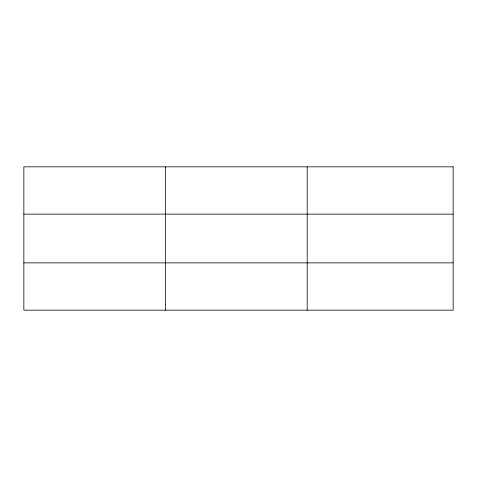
<?xml version="1.0" encoding="UTF-8"?>
<svg xmlns="http://www.w3.org/2000/svg" width="477" height="477" viewBox="0 0 477 477"><rect width="100%" height="100%" fill="white"/><g stroke="black" fill="none" stroke-linecap="round" stroke-linejoin="round"><path stroke-width="0.72" d="M165.519 166.837L165.519 310.163M307.188 166.837L307.188 310.163M23.85 214.131L453.15 214.131M23.85 262.869L453.15 262.869M453.15 166.837L453.15 310.163L23.85 310.163L23.85 166.837L453.15 166.837"/></g></svg>
